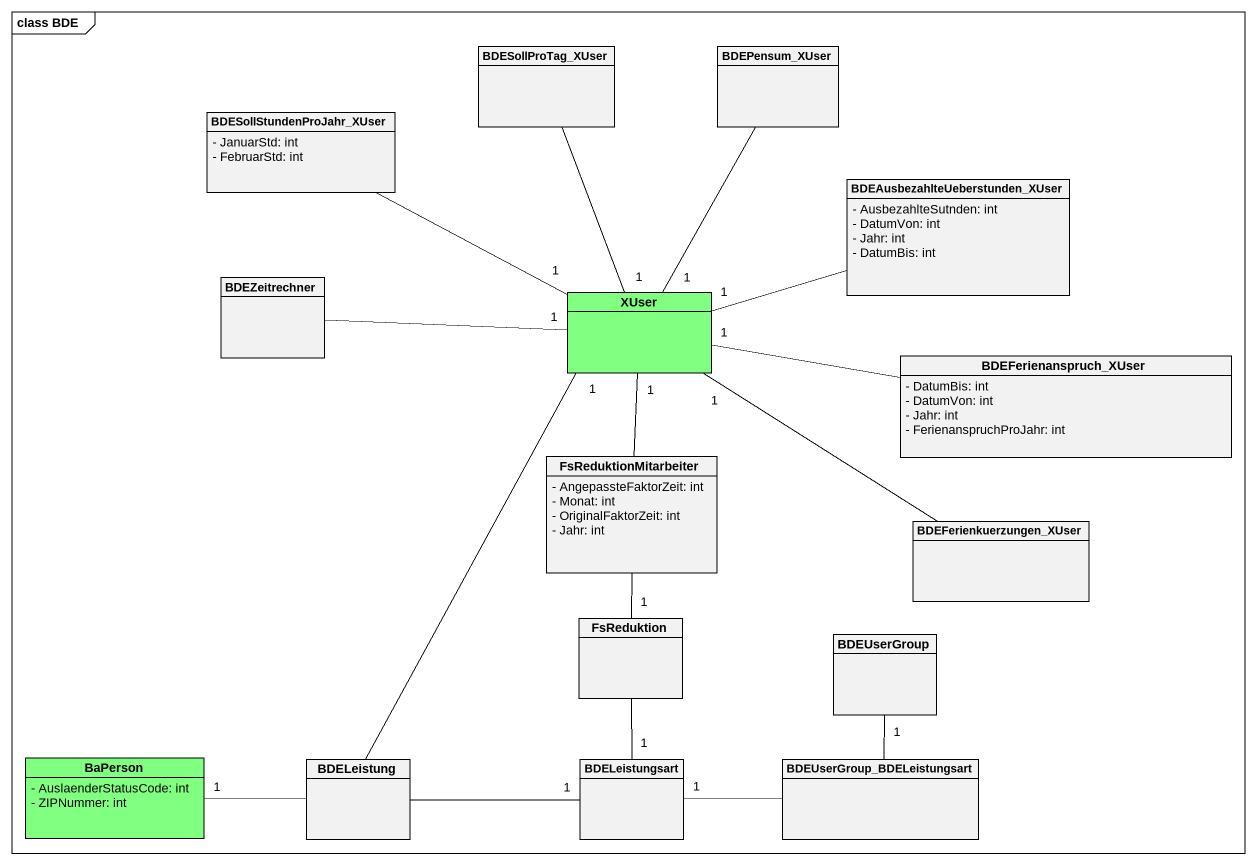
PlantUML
@startuml
mainframe class BDE
hide circle
hide empty members
skinparam classAttributeIconSize 0
class BDESollProTag_XUser
class BDEPensum_XUser
class BDESollStundenProJahr_XUser {
  - JanuarStd: int
  - FebruarStd: int
}
class "BDEAusbezahlteUeberstunden_XUser" as BDEAusbezahlteUeberstunden {
  - AusbezahlteSutnden: int
  - DatumVon: int
  - Jahr: int
  - DatumBis: int
}
class BDEZeitrechner
class XUser #80FF80
class BDEFerienanspruch_XUser {
  - DatumBis: int
  - DatumVon: int
  - Jahr: int
  - FerienanspruchProJahr: int
}
class FsReduktionMitarbeiter {
  - AngepassteFaktorZeit: int
  - Monat: int
  - OriginalFaktorZeit: int
  - Jahr: int
}
class BDEFerienkuerzungen_XUser
class FsReduktion
class BDEUserGroup
class BaPerson #80FF80 {
  - AuslaenderStatusCode: int
  - ZIPNummer: int
}
class BDELeistung
class BDELeistungsart
class BDEUserGroup_BDELeistungsart
BDESollProTag_XUser -- "1" XUser
BDEPensum_XUser -- "1" XUser
BDESollStundenProJahr_XUser -right- "1" XUser
BDEAusbezahlteUeberstunden -left- "1" XUser
BDEZeitrechner -right- "1" XUser
BDEFerienanspruch_XUser -left- "1" XUser
FsReduktionMitarbeiter -up- "1" XUser
FsReduktionMitarbeiter -- "1" FsReduktion
BDEFerienkuerzungen_XUser -up- "1" XUser
FsReduktion -- "1" BDELeistungsart
BDELeistung -up- "1" XUser
BDELeistung -left- "1" BaPerson
BDELeistung -right- "1" BDELeistungsart
BDEUserGroup_BDELeistungsart -up- "1" BDEUserGroup
BDEUserGroup_BDELeistungsart -left- "1" BDELeistungsart
@enduml
